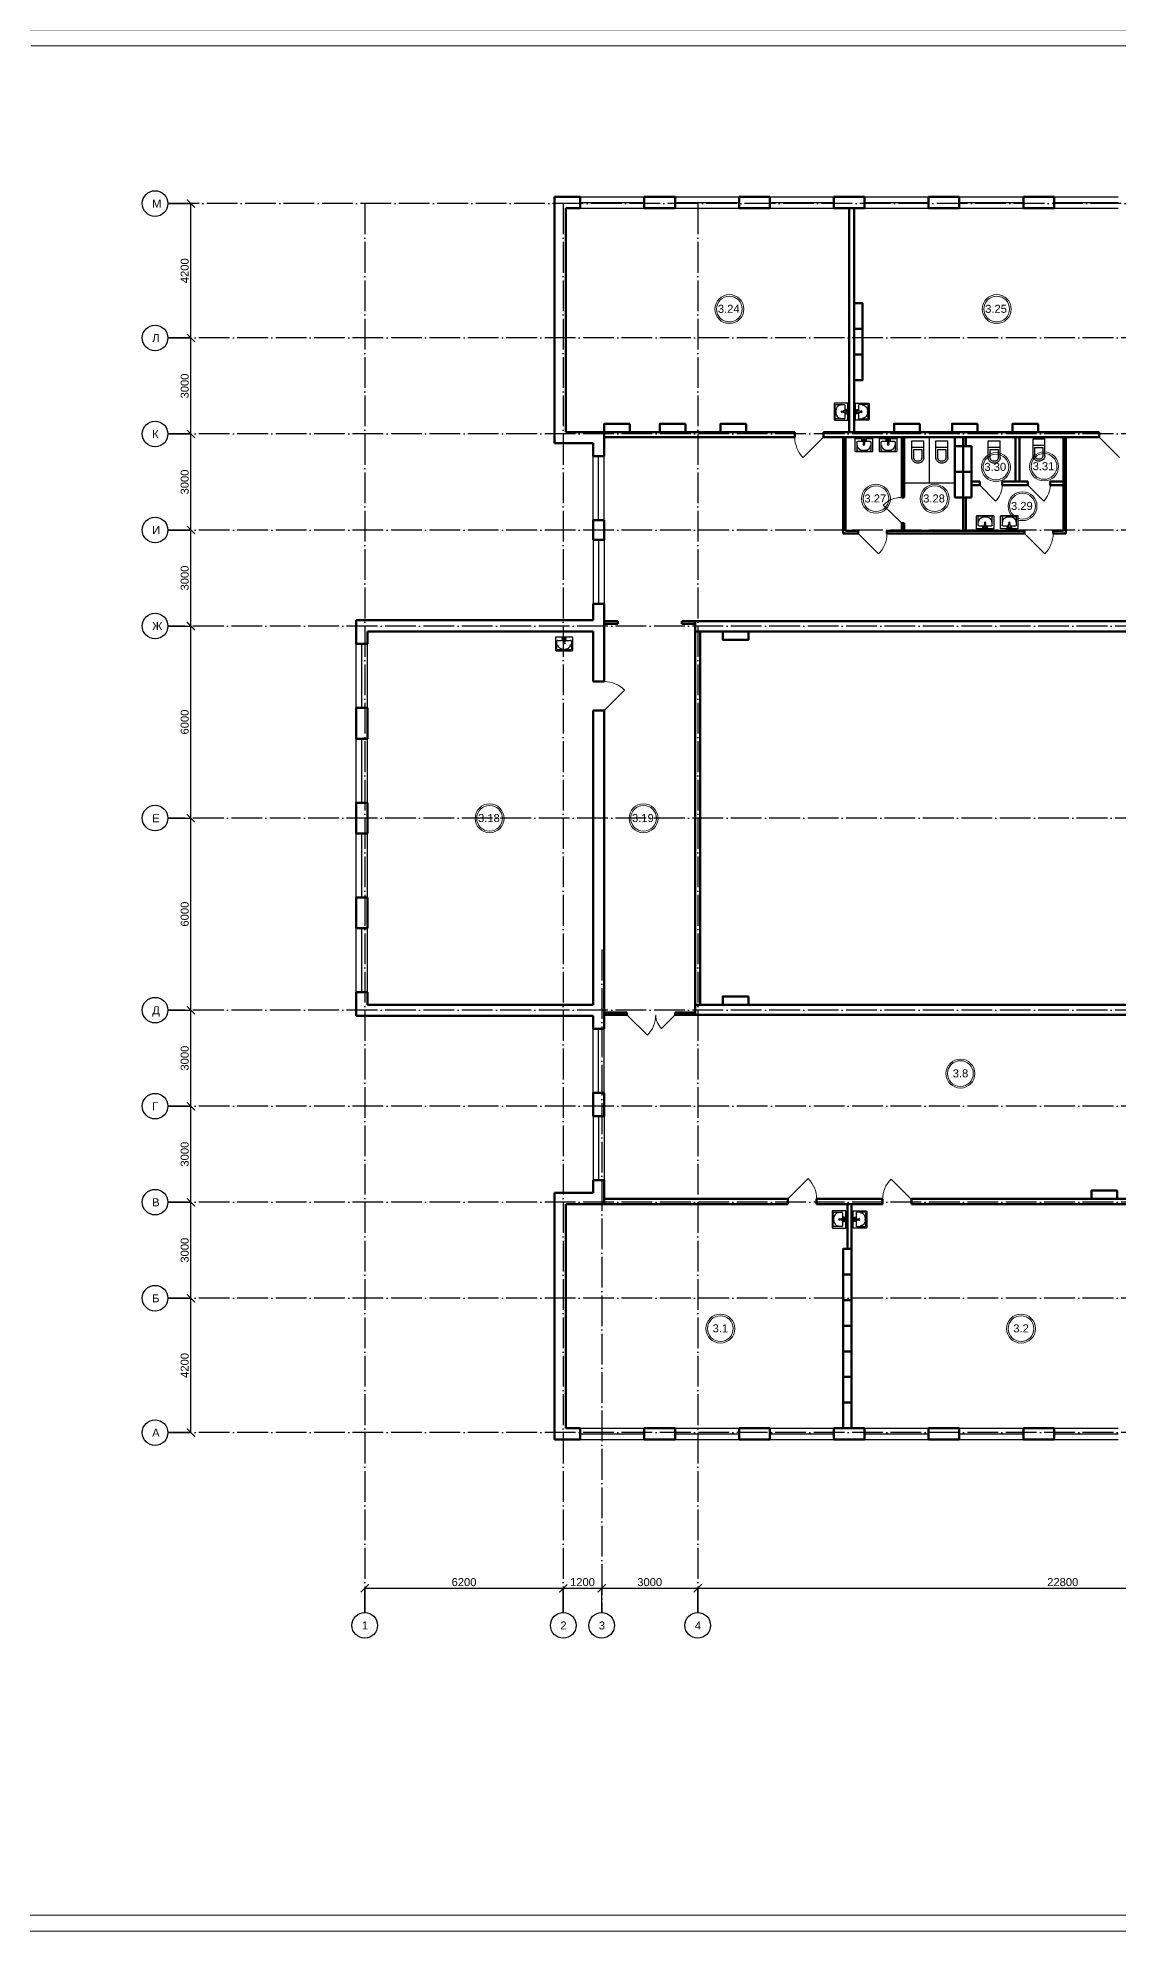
# Model space of a CAD drawing. Header units: millimetres. Extents: x 1982 to 10001982, y -1005230 to 4320529.
# Drawn here: x 2476205 to 2509945, y 1123450 to 1182600 of the extents above; entities that cross this region are included whole.
import ezdxf
from ezdxf.enums import TextEntityAlignment as Align

# ---------------------------------------------------------------- set-up
doc = ezdxf.new("R2010")
doc.units = ezdxf.units.MM
doc.linetypes.add('ACAD_ISO04W100', pattern=[30, 24, -3, 0, -3])
for name, color, linetype, lineweight in [('Level 50', 7, 'Continuous', 0), ('Двери', 250, 'Continuous', 5), ('Стены', 7, 'Continuous', 50)]:
    doc.layers.add(name, color=color, linetype=linetype, lineweight=lineweight)
for name, color, linetype in [('SANTEH', 7, 'Continuous'), ('Окна', 127, 'Continuous'), ('Оси', 30, 'Continuous'), ('Осн надпись', 7, 'Continuous'), ('размеры оси', 163, 'Continuous'), ('Сантехника', 7, 'Continuous')]:
    doc.layers.add(name, color=color, linetype=linetype)
doc.styles.get("Standard").update_dxf_attribs({"font": 'arial.ttf'})
doc.styles.add('Style-Arial', font='arial.ttf')
doc.dimstyles.new('100', dxfattribs={"dimtxt": 250, "dimasz": 250, "dimexe": 1.25, "dimexo": 0.625, "dimgap": 65, "dimtad": 1, "dimtxsty": 'Standard', "dimblk": 'ARCHTICK', "dimcen": 250, "dimadec": 0, "dimazin": 0, "dimtfac": 1, "dimtmove": 0, "dimatfit": 3, "dimldrblk": 'ARCHTICK', "dimfxl": 1, "dimarcsym": 0})

# ---------------------------------------------------------------- blocks, each defined once
blk = doc.blocks.new('Rac7')
at = {"color": 0}
for p, q in [((-39501, -24232), (-39501, -23830)), ((-38961, -24232), (-39501, -24232)), ((-39474, -23808), (-38988, -23808)), ((-39457, -23859), (-39457, -24115)), ((-39032, -23838), (-39430, -23838)), ((-39430, -24136), (-39253, -24136)), ((-39297, -24164), (-39253, -24164)), ((-39297, -24194), (-39297, -24164)), ((-39165, -24194), (-39297, -24194)), ((-39253, -24186), (-39253, -24094)), ((-39253, -24186), (-39209, -24186)), ((-39221, -23855), (-39241, -23855)), ((-39209, -24186), (-39209, -24094)), ((-39209, -24136), (-39032, -24136)), ((-39209, -24164), (-39165, -24164)), ((-39165, -24164), (-39165, -24194)), ((-39005, -24115), (-39005, -23859)), ((-39005, -23859), (-39005, -23859)), ((-38961, -23830), (-38961, -24232))]:
    blk.add_line(p, q, dxfattribs=at)
at = {"color": 0, "extrusion": (0, 0, -1)}
for centre, major_axis, start_param, end_param in [((-39474, -23830), (-27, 0), 0, 1.570796), ((-39430, -23859), (-27, 0), 0, 1.570796), ((-39430, -24115), (-27, 0), -1.570796, 0), ((-39241, -24007), (-194, 0), 0, 1.570796), ((-39231, -24104), (-25.3, 0), 0.552816, 2.588777), ((-39221, -24007), (-194, 0), 1.570796, 3.141593), ((-39032, -23859), (-27, 0), 1.570796, 3.141593), ((-39032, -24115), (-27, 0), -3.141593, -1.570796), ((-38988, -23830), (-27, 0), 1.570796, 3.141593)]:
    blk.add_ellipse(centre, major_axis=major_axis, ratio=0.785714, start_param=start_param, end_param=end_param, dxfattribs=at)
blk.add_ellipse((-39231, -24048), major_axis=(-27.9, 0), ratio=0.785714, dxfattribs=at)
blk = doc.blocks.new('WC With Cistern_103')
at = {"layer": 'SANTEH', "linetype": 'Continuous'}
for p, q in [((0, 170), (0, 700)), ((370, 700), (0, 700)), ((370, 170), (370, 700)), ((370, 500), (0, 500)), ((60, 425), (60, 170)), ((310, 425), (60, 425)), ((310, 170), (310, 425))]:
    blk.add_line(p, q, dxfattribs=at)
for points in [[(0, 170), (1, 151), (4, 133), (10, 115), (17, 97), (27, 81), (38, 66), (51, 52), (65, 40)], [(60, 170), (61, 158), (63, 146), (66, 135), (71, 124), (77, 114), (84, 104), (92, 96), (101, 88)], [(65, 40), (92, 23), (122, 10), (153, 3), (185, 0), (217, 3), (248, 10), (278, 23), (305, 40)], [(101, 88), (120, 76), (141, 67), (163, 62), (185, 60), (207, 62), (229, 67), (250, 76), (269, 88)], [(269, 88), (278, 96), (286, 104), (293, 114), (299, 124), (304, 135), (307, 146), (309, 158), (310, 170)], [(305, 40), (319, 52), (332, 66), (343, 81), (353, 97), (360, 115), (366, 133), (369, 151), (370, 170)]]:
    blk.add_lwpolyline(points, dxfattribs=at)
blk = doc.blocks.new('_ArchTick')
at = {"color": 0, "linetype": 'ByBlock', "const_width": 0.15}
blk.add_lwpolyline([(-0.5, -0.5), (0.5, 0.5)], dxfattribs=at)
blk = doc.blocks.new('*D283')
at = {"layer": 'Defpoints', "color": 0, "lineweight": 0, "transparency": 16777216}
for p in [(2492615, 1134160), (2486415, 1133403), (2492615, 1133403)]:
    blk.add_point(p, dxfattribs=at)
at = {"layer": 'размеры оси', "color": 0, "lineweight": -2, "transparency": 16777216}
for p, q in [((2486415, 1133403), (2486415, 1134161)), ((2486415, 1134160), (2492615, 1134160)), ((2492615, 1133403), (2492615, 1134161))]:
    blk.add_line(p, q, dxfattribs=at)
at = {"layer": 'размеры оси', "color": 0, "lineweight": -2, "transparency": 16777216, "xscale": 250, "yscale": 250, "zscale": 250, "rotation": 180}
blk.add_blockref('_ArchTick', (2486415, 1134160), dxfattribs=at)
at = {"layer": 'размеры оси', "color": 0, "lineweight": -2, "transparency": 16777216, "xscale": 250, "yscale": 250, "zscale": 250}
blk.add_blockref('_ArchTick', (2492615, 1134160), dxfattribs=at)
at = {"layer": 'размеры оси', "color": 0, "transparency": 16777216, "insert": (2489515, 1134353), "char_height": 250, "attachment_point": 5}
blk.add_mtext('6200', dxfattribs=at)
blk = doc.blocks.new('*D284')
at = {"layer": 'Defpoints', "color": 0, "lineweight": 0, "transparency": 16777216}
for p in [(2493815, 1134160), (2492615, 1133403), (2493815, 1133403)]:
    blk.add_point(p, dxfattribs=at)
at = {"layer": 'размеры оси', "color": 0, "lineweight": -2, "transparency": 16777216}
for p, q in [((2492615, 1133403), (2492615, 1134161)), ((2492615, 1134160), (2493815, 1134160)), ((2493815, 1133403), (2493815, 1134161))]:
    blk.add_line(p, q, dxfattribs=at)
at = {"layer": 'размеры оси', "color": 0, "lineweight": -2, "transparency": 16777216, "xscale": 250, "yscale": 250, "zscale": 250, "rotation": 180}
blk.add_blockref('_ArchTick', (2492615, 1134160), dxfattribs=at)
at = {"layer": 'размеры оси', "color": 0, "lineweight": -2, "transparency": 16777216, "xscale": 250, "yscale": 250, "zscale": 250}
blk.add_blockref('_ArchTick', (2493815, 1134160), dxfattribs=at)
at = {"layer": 'размеры оси', "color": 0, "transparency": 16777216, "insert": (2493215, 1134353), "char_height": 250, "attachment_point": 5}
blk.add_mtext('1200', dxfattribs=at)
blk = doc.blocks.new('*D285')
at = {"layer": 'Defpoints', "color": 0, "lineweight": 0, "transparency": 16777216}
for p in [(2496815, 1134160), (2493815, 1133403), (2496815, 1133403)]:
    blk.add_point(p, dxfattribs=at)
at = {"layer": 'размеры оси', "color": 0, "lineweight": -2, "transparency": 16777216}
for p, q in [((2493815, 1133403), (2493815, 1134161)), ((2493815, 1134160), (2496815, 1134160)), ((2496815, 1133403), (2496815, 1134161))]:
    blk.add_line(p, q, dxfattribs=at)
at = {"layer": 'размеры оси', "color": 0, "lineweight": -2, "transparency": 16777216, "xscale": 250, "yscale": 250, "zscale": 250, "rotation": 180}
blk.add_blockref('_ArchTick', (2493815, 1134160), dxfattribs=at)
at = {"layer": 'размеры оси', "color": 0, "lineweight": -2, "transparency": 16777216, "xscale": 250, "yscale": 250, "zscale": 250}
blk.add_blockref('_ArchTick', (2496815, 1134160), dxfattribs=at)
at = {"layer": 'размеры оси', "color": 0, "transparency": 16777216, "insert": (2495315, 1134353), "char_height": 250, "attachment_point": 5}
blk.add_mtext('3000', dxfattribs=at)
blk = doc.blocks.new('*D286')
at = {"layer": 'Defpoints', "color": 0, "lineweight": 0, "transparency": 16777216}
for p in [(2519615, 1134160), (2496815, 1133403), (2519615, 1133403)]:
    blk.add_point(p, dxfattribs=at)
at = {"layer": 'размеры оси', "color": 0, "lineweight": -2, "transparency": 16777216}
for p, q in [((2496815, 1133403), (2496815, 1134161)), ((2496815, 1134160), (2519615, 1134160)), ((2519615, 1133403), (2519615, 1134161))]:
    blk.add_line(p, q, dxfattribs=at)
at = {"layer": 'размеры оси', "color": 0, "lineweight": -2, "transparency": 16777216, "xscale": 250, "yscale": 250, "zscale": 250, "rotation": 180}
blk.add_blockref('_ArchTick', (2496815, 1134160), dxfattribs=at)
at = {"layer": 'размеры оси', "color": 0, "lineweight": -2, "transparency": 16777216, "xscale": 250, "yscale": 250, "zscale": 250}
blk.add_blockref('_ArchTick', (2519615, 1134160), dxfattribs=at)
at = {"layer": 'размеры оси', "color": 0, "transparency": 16777216, "insert": (2508215, 1134353), "char_height": 250, "attachment_point": 5}
blk.add_mtext('22800', dxfattribs=at)
blk = doc.blocks.new('*D296')
at = {"layer": 'Defpoints', "color": 0, "lineweight": 0, "transparency": 16777216}
for p in [(2480266, 1143224), (2480984, 1143224), (2480266, 1139024)]:
    blk.add_point(p, dxfattribs=at)
at = {"layer": 'размеры оси', "color": 0, "lineweight": -2, "transparency": 16777216}
for p, q in [((2480266, 1143224), (2480985, 1143224)), ((2480984, 1139024), (2480984, 1143224)), ((2480266, 1139024), (2480985, 1139024))]:
    blk.add_line(p, q, dxfattribs=at)
at = {"layer": 'размеры оси', "color": 0, "lineweight": -2, "transparency": 16777216, "xscale": 250, "yscale": 250, "zscale": 250}
for p, rotation in [((2480984, 1143224), 90), ((2480984, 1139024), 270)]:
    blk.add_blockref('_ArchTick', p, dxfattribs=dict(at, rotation=rotation))
at = {"layer": 'размеры оси', "color": 0, "transparency": 16777216, "insert": (2480791, 1141124), "char_height": 250, "attachment_point": 5, "rotation": 90}
blk.add_mtext('4200', dxfattribs=at)
blk = doc.blocks.new('*D297')
at = {"layer": 'Defpoints', "color": 0, "lineweight": 0, "transparency": 16777216}
for p in [(2480266, 1146224), (2480984, 1146224), (2480266, 1143224)]:
    blk.add_point(p, dxfattribs=at)
at = {"layer": 'размеры оси', "color": 0, "lineweight": -2, "transparency": 16777216}
for p, q in [((2480266, 1146224), (2480985, 1146224)), ((2480984, 1143224), (2480984, 1146224)), ((2480266, 1143224), (2480985, 1143224))]:
    blk.add_line(p, q, dxfattribs=at)
at = {"layer": 'размеры оси', "color": 0, "lineweight": -2, "transparency": 16777216, "xscale": 250, "yscale": 250, "zscale": 250}
for p, rotation in [((2480984, 1146224), 90), ((2480984, 1143224), 270)]:
    blk.add_blockref('_ArchTick', p, dxfattribs=dict(at, rotation=rotation))
at = {"layer": 'размеры оси', "color": 0, "transparency": 16777216, "insert": (2480791, 1144724), "char_height": 250, "attachment_point": 5, "rotation": 90}
blk.add_mtext('3000', dxfattribs=at)
blk = doc.blocks.new('*D298')
at = {"layer": 'Defpoints', "color": 0, "lineweight": 0, "transparency": 16777216}
for p in [(2480266, 1149224), (2480984, 1149224), (2480266, 1146224)]:
    blk.add_point(p, dxfattribs=at)
at = {"layer": 'размеры оси', "color": 0, "lineweight": -2, "transparency": 16777216}
for p, q in [((2480266, 1149224), (2480985, 1149224)), ((2480984, 1146224), (2480984, 1149224)), ((2480266, 1146224), (2480985, 1146224))]:
    blk.add_line(p, q, dxfattribs=at)
at = {"layer": 'размеры оси', "color": 0, "lineweight": -2, "transparency": 16777216, "xscale": 250, "yscale": 250, "zscale": 250}
for p, rotation in [((2480984, 1149224), 90), ((2480984, 1146224), 270)]:
    blk.add_blockref('_ArchTick', p, dxfattribs=dict(at, rotation=rotation))
at = {"layer": 'размеры оси', "color": 0, "transparency": 16777216, "insert": (2480791, 1147724), "char_height": 250, "attachment_point": 5, "rotation": 90}
blk.add_mtext('3000', dxfattribs=at)
blk = doc.blocks.new('*D299')
at = {"layer": 'Defpoints', "color": 0, "lineweight": 0, "transparency": 16777216}
for p in [(2480266, 1152224), (2480984, 1152224), (2480266, 1149224)]:
    blk.add_point(p, dxfattribs=at)
at = {"layer": 'размеры оси', "color": 0, "lineweight": -2, "transparency": 16777216}
for p, q in [((2480266, 1152224), (2480985, 1152224)), ((2480984, 1149224), (2480984, 1152224)), ((2480266, 1149224), (2480985, 1149224))]:
    blk.add_line(p, q, dxfattribs=at)
at = {"layer": 'размеры оси', "color": 0, "lineweight": -2, "transparency": 16777216, "xscale": 250, "yscale": 250, "zscale": 250}
for p, rotation in [((2480984, 1152224), 90), ((2480984, 1149224), 270)]:
    blk.add_blockref('_ArchTick', p, dxfattribs=dict(at, rotation=rotation))
at = {"layer": 'размеры оси', "color": 0, "transparency": 16777216, "insert": (2480791, 1150724), "char_height": 250, "attachment_point": 5, "rotation": 90}
blk.add_mtext('3000', dxfattribs=at)
blk = doc.blocks.new('*D300')
at = {"layer": 'Defpoints', "color": 0, "lineweight": 0, "transparency": 16777216}
for p in [(2480266, 1158224), (2480984, 1158224), (2480266, 1152224)]:
    blk.add_point(p, dxfattribs=at)
at = {"layer": 'размеры оси', "color": 0, "lineweight": -2, "transparency": 16777216}
for p, q in [((2480266, 1158224), (2480985, 1158224)), ((2480984, 1152224), (2480984, 1158224)), ((2480266, 1152224), (2480985, 1152224))]:
    blk.add_line(p, q, dxfattribs=at)
at = {"layer": 'размеры оси', "color": 0, "lineweight": -2, "transparency": 16777216, "xscale": 250, "yscale": 250, "zscale": 250}
for p, rotation in [((2480984, 1158224), 90), ((2480984, 1152224), 270)]:
    blk.add_blockref('_ArchTick', p, dxfattribs=dict(at, rotation=rotation))
at = {"layer": 'размеры оси', "color": 0, "transparency": 16777216, "insert": (2480791, 1155224), "char_height": 250, "attachment_point": 5, "rotation": 90}
blk.add_mtext('6000', dxfattribs=at)
blk = doc.blocks.new('*D301')
at = {"layer": 'Defpoints', "color": 0, "lineweight": 0, "transparency": 16777216}
for p in [(2480266, 1164224), (2480984, 1164224), (2480266, 1158224)]:
    blk.add_point(p, dxfattribs=at)
at = {"layer": 'размеры оси', "color": 0, "lineweight": -2, "transparency": 16777216}
for p, q in [((2480266, 1164224), (2480985, 1164224)), ((2480984, 1158224), (2480984, 1164224)), ((2480266, 1158224), (2480985, 1158224))]:
    blk.add_line(p, q, dxfattribs=at)
at = {"layer": 'размеры оси', "color": 0, "lineweight": -2, "transparency": 16777216, "xscale": 250, "yscale": 250, "zscale": 250}
for p, rotation in [((2480984, 1164224), 90), ((2480984, 1158224), 270)]:
    blk.add_blockref('_ArchTick', p, dxfattribs=dict(at, rotation=rotation))
at = {"layer": 'размеры оси', "color": 0, "transparency": 16777216, "insert": (2480791, 1161224), "char_height": 250, "attachment_point": 5, "rotation": 90}
blk.add_mtext('6000', dxfattribs=at)
blk = doc.blocks.new('*D302')
at = {"layer": 'Defpoints', "color": 0, "lineweight": 0, "transparency": 16777216}
for p in [(2480266, 1167224), (2480984, 1167224), (2480266, 1164224)]:
    blk.add_point(p, dxfattribs=at)
at = {"layer": 'размеры оси', "color": 0, "lineweight": -2, "transparency": 16777216}
for p, q in [((2480266, 1167224), (2480985, 1167224)), ((2480984, 1164224), (2480984, 1167224)), ((2480266, 1164224), (2480985, 1164224))]:
    blk.add_line(p, q, dxfattribs=at)
at = {"layer": 'размеры оси', "color": 0, "lineweight": -2, "transparency": 16777216, "xscale": 250, "yscale": 250, "zscale": 250}
for p, rotation in [((2480984, 1167224), 90), ((2480984, 1164224), 270)]:
    blk.add_blockref('_ArchTick', p, dxfattribs=dict(at, rotation=rotation))
at = {"layer": 'размеры оси', "color": 0, "transparency": 16777216, "insert": (2480791, 1165724), "char_height": 250, "attachment_point": 5, "rotation": 90}
blk.add_mtext('3000', dxfattribs=at)
blk = doc.blocks.new('*D303')
at = {"layer": 'Defpoints', "color": 0, "lineweight": 0, "transparency": 16777216}
for p in [(2480266, 1170224), (2480984, 1170224), (2480266, 1167224)]:
    blk.add_point(p, dxfattribs=at)
at = {"layer": 'размеры оси', "color": 0, "lineweight": -2, "transparency": 16777216}
for p, q in [((2480266, 1170224), (2480985, 1170224)), ((2480984, 1167224), (2480984, 1170224)), ((2480266, 1167224), (2480985, 1167224))]:
    blk.add_line(p, q, dxfattribs=at)
at = {"layer": 'размеры оси', "color": 0, "lineweight": -2, "transparency": 16777216, "xscale": 250, "yscale": 250, "zscale": 250}
for p, rotation in [((2480984, 1170224), 90), ((2480984, 1167224), 270)]:
    blk.add_blockref('_ArchTick', p, dxfattribs=dict(at, rotation=rotation))
at = {"layer": 'размеры оси', "color": 0, "transparency": 16777216, "insert": (2480791, 1168724), "char_height": 250, "attachment_point": 5, "rotation": 90}
blk.add_mtext('3000', dxfattribs=at)
blk = doc.blocks.new('*D304')
at = {"layer": 'Defpoints', "color": 0, "lineweight": 0, "transparency": 16777216}
for p in [(2480266, 1173224), (2480984, 1173224), (2480266, 1170224)]:
    blk.add_point(p, dxfattribs=at)
at = {"layer": 'размеры оси', "color": 0, "lineweight": -2, "transparency": 16777216}
for p, q in [((2480266, 1173224), (2480985, 1173224)), ((2480984, 1170224), (2480984, 1173224)), ((2480266, 1170224), (2480985, 1170224))]:
    blk.add_line(p, q, dxfattribs=at)
at = {"layer": 'размеры оси', "color": 0, "lineweight": -2, "transparency": 16777216, "xscale": 250, "yscale": 250, "zscale": 250}
for p, rotation in [((2480984, 1173224), 90), ((2480984, 1170224), 270)]:
    blk.add_blockref('_ArchTick', p, dxfattribs=dict(at, rotation=rotation))
at = {"layer": 'размеры оси', "color": 0, "transparency": 16777216, "insert": (2480791, 1171724), "char_height": 250, "attachment_point": 5, "rotation": 90}
blk.add_mtext('3000', dxfattribs=at)
blk = doc.blocks.new('*D305')
at = {"layer": 'Defpoints', "color": 0, "lineweight": 0, "transparency": 16777216}
for p in [(2480266, 1177424), (2480984, 1177424), (2480266, 1173224)]:
    blk.add_point(p, dxfattribs=at)
at = {"layer": 'размеры оси', "color": 0, "lineweight": -2, "transparency": 16777216}
for p, q in [((2480266, 1177424), (2480985, 1177424)), ((2480984, 1173224), (2480984, 1177424)), ((2480266, 1173224), (2480985, 1173224))]:
    blk.add_line(p, q, dxfattribs=at)
at = {"layer": 'размеры оси', "color": 0, "lineweight": -2, "transparency": 16777216, "xscale": 250, "yscale": 250, "zscale": 250}
for p, rotation in [((2480984, 1177424), 90), ((2480984, 1173224), 270)]:
    blk.add_blockref('_ArchTick', p, dxfattribs=dict(at, rotation=rotation))
at = {"layer": 'размеры оси', "color": 0, "transparency": 16777216, "insert": (2480791, 1175324), "char_height": 250, "attachment_point": 5, "rotation": 90}
blk.add_mtext('4200', dxfattribs=at)
blk = doc.blocks.new('*U49')
at = {"color": 7, "linetype": 'Continuous', "lineweight": 0, "flags": 128}
blk.add_lwpolyline([(63.075, 29.7), (63.075, -29.7), (-63.075, -29.7), (-63.075, 29.7), (63.075, 29.7)], close=True, dxfattribs=at)
at = {"layer": 'Level 50', "color": 7, "linetype": 'Continuous', "lineweight": 13}
for p, q in [((62.575, 29.2), (-61.075, 29.2)), ((62.575, -29.2), (-62.275, -29.2))]:
    blk.add_line(p, q, dxfattribs=at)

msp = doc.modelspace()

# ---------------------------------------------------------------- linework, layer by layer
at = {"color": 7, "linetype": 'Continuous', "lineweight": 13}
for centre, radius in [((2497802.759, 1174126.996), 452.013), ((2497802.759, 1174126.996), 402.013), ((2506153.102, 1174126.996), 452.013), ((2506153.102, 1174126.996), 402.013), ((2506129.128, 1169189.142), 452.013), ((2506129.128, 1169189.142), 402.013), ((2507633.671, 1169210.371), 452.013), ((2507633.671, 1169210.371), 402.013), ((2502381.256, 1168201.826), 452.013), ((2502381.256, 1168201.826), 402.013), ((2504216.114, 1168201.826), 452.013), ((2504216.114, 1168201.826), 402.013), ((2506959.05, 1167968.913), 452.013), ((2506959.05, 1167968.913), 402.013), ((2490313.597, 1158217.449), 452.013), ((2490313.597, 1158217.449), 402.013), ((2495122.361, 1158217.449), 452.013), ((2495122.361, 1158217.449), 402.013), ((2505019.948, 1150241.558), 452.013), ((2505019.948, 1150241.558), 402.013), ((2497521.811, 1142273.926), 452.013), ((2497521.811, 1142273.926), 402.013), ((2506913.543, 1142273.926), 452.013), ((2506913.543, 1142273.926), 402.013)]:
    msp.add_circle(centre, radius, dxfattribs=at)
at = {"layer": 'SANTEH'}
for p, q in [((2504055.395, 1168688.515), (2504055.395, 1170124.059)), ((2504845.395, 1168688.515), (2503265.395, 1168688.515))]:
    msp.add_line(p, q, dxfattribs=at)
at = {"layer": 'Двери'}
for p, q in [((2500745.395, 1170124.059), (2500108.999, 1169487.663)), ((2509356.902, 1170124.059), (2509993.298, 1169487.663)), ((2505625.395, 1168624.059), (2506120.37, 1168129.085)), ((2507125.395, 1168624.059), (2507620.37, 1168129.085)), ((2503185.395, 1167442.034), (2502611.019, 1167998.892)), ((2501824.823, 1167114.059), (2502461.219, 1166477.663)), ((2507017.049, 1167114.059), (2507653.445, 1166477.663)), ((2493895.395, 1161588.433), (2494531.792, 1162224.829)), ((2494605.395, 1152074.059), (2495241.792, 1151437.663)), ((2496105.395, 1152074.059), (2495681.131, 1151649.795)), ((2499628.579, 1146324.059), (2500264.976, 1146960.455)), ((2503488.336, 1146306.53), (2502851.939, 1146942.926))]:
    msp.add_line(p, q, dxfattribs=at)
for centre, radius, start, end in [((2500745.395, 1170124.059), 900, 180, 225), ((2503185.395, 1167442.034), 800, 90.88722196, 135.88722198), ((2505625.395, 1168624.059), 700, 315, 0), ((2507125.395, 1168624.059), 700, 315, 0), ((2501824.823, 1167114.059), 900, 315, 0), ((2507017.049, 1167114.059), 900, 315, 0), ((2493895.395, 1161588.433), 900, 45, 90), ((2494605.395, 1152074.059), 900, 315, 0), ((2496105.395, 1152074.059), 600, 180, 225), ((2499628.579, 1146324.059), 900, 0, 45), ((2503488.336, 1146306.53), 900, 135, 180)]:
    msp.add_arc(centre, radius, start, end, dxfattribs=at)
at = {"layer": 'Окна'}
for p, q in [((2493145.395, 1177634.059), (2495145.395, 1177634.059)), ((2493145.395, 1177459.059), (2495145.395, 1177459.059)), ((2493145.395, 1177284.059), (2495145.395, 1177284.059)), ((2496105.395, 1177634.059), (2498105.395, 1177634.059)), ((2496105.395, 1177459.059), (2498105.395, 1177459.059)), ((2496105.395, 1177284.059), (2498105.395, 1177284.059)), ((2499065.395, 1177634.059), (2501065.395, 1177634.059)), ((2499065.395, 1177459.059), (2501065.395, 1177459.059)), ((2499065.395, 1177284.059), (2501065.395, 1177284.059)), ((2502025.395, 1177634.059), (2504025.395, 1177634.059)), ((2502025.395, 1177459.059), (2504025.395, 1177459.059)), ((2502025.395, 1177284.059), (2504025.395, 1177284.059)), ((2504985.395, 1177634.059), (2506985.395, 1177634.059)), ((2504985.395, 1177459.059), (2506985.395, 1177459.059)), ((2504985.395, 1177284.059), (2506985.395, 1177284.059)), ((2507945.395, 1177634.059), (2509945.395, 1177634.059)), ((2507945.395, 1177459.059), (2509945.395, 1177459.059)), ((2507945.395, 1177284.059), (2509945.395, 1177284.059)), ((2493545.395, 1167534.059), (2493545.395, 1169534.059)), ((2493720.395, 1167534.059), (2493720.395, 1169534.059)), ((2493895.395, 1167534.059), (2493895.395, 1169534.059)), ((2493545.395, 1166914.059), (2493545.395, 1164914.059)), ((2493545.395, 1166804.059), (2493545.395, 1166554.059)), ((2493720.395, 1166914.059), (2493720.395, 1164914.059)), ((2493895.395, 1166914.059), (2493895.395, 1164914.059)), ((2493895.395, 1166804.059), (2493895.395, 1166554.059)), ((2493545.395, 1164914.059), (2493545.395, 1164804.059)), ((2493895.395, 1164914.059), (2493895.395, 1164804.059)), ((2486145.395, 1161664.059), (2486145.395, 1163664.059)), ((2486320.395, 1161664.059), (2486320.395, 1163664.059)), ((2486495.395, 1161664.059), (2486495.395, 1163664.059)), ((2486145.395, 1158704.059), (2486145.395, 1160704.059)), ((2486320.395, 1158704.059), (2486320.395, 1160704.059)), ((2486495.395, 1158704.059), (2486495.395, 1160704.059)), ((2486145.395, 1155744.059), (2486145.395, 1157744.059)), ((2486320.395, 1155744.059), (2486320.395, 1157744.059)), ((2486495.395, 1155744.059), (2486495.395, 1157744.059)), ((2486145.395, 1152784.059), (2486145.395, 1154784.059)), ((2486320.395, 1152784.059), (2486320.395, 1154784.059)), ((2486495.395, 1152784.059), (2486495.395, 1154784.059)), ((2493545.395, 1149644.059), (2493545.395, 1151644.059)), ((2493720.395, 1149644.059), (2493720.395, 1151644.059)), ((2493895.395, 1149644.059), (2493895.395, 1151644.059)), ((2493545.395, 1148914.059), (2493545.395, 1146914.059)), ((2493720.395, 1148914.059), (2493720.395, 1146914.059)), ((2493895.395, 1148914.059), (2493895.395, 1146914.059)), ((2493145.395, 1139164.059), (2495145.395, 1139164.059)), ((2493145.395, 1138989.059), (2495145.395, 1138989.059)), ((2493145.395, 1138814.059), (2495145.395, 1138814.059)), ((2496105.395, 1139164.059), (2498105.395, 1139164.059)), ((2496105.395, 1138989.059), (2498105.395, 1138989.059)), ((2496105.395, 1138814.059), (2498105.395, 1138814.059)), ((2499065.395, 1139164.059), (2501065.395, 1139164.059)), ((2499065.395, 1138989.059), (2501065.395, 1138989.059)), ((2499065.395, 1138814.059), (2501065.395, 1138814.059)), ((2502025.395, 1139164.059), (2504025.395, 1139164.059)), ((2502025.395, 1138989.059), (2504025.395, 1138989.059)), ((2502025.395, 1138814.059), (2504025.395, 1138814.059)), ((2504985.395, 1139164.059), (2506985.395, 1139164.059)), ((2504985.395, 1138989.059), (2506985.395, 1138989.059)), ((2504985.395, 1138814.059), (2506985.395, 1138814.059)), ((2507945.395, 1139164.059), (2509945.395, 1139164.059)), ((2507945.395, 1138989.059), (2509945.395, 1138989.059)), ((2507945.395, 1138814.059), (2509945.395, 1138814.059))]:
    msp.add_line(p, q, dxfattribs=at)
at = {"layer": 'Оси', "linetype": 'ACAD_ISO04W100', "ltscale": 40}
for p, q in [((2565246.096, 1177424.059), (2480265.698, 1177424.059)), ((2486415.395, 1177424.059), (2486415.395, 1133402.682)), ((2492615.395, 1177424.059), (2492615.395, 1133402.682)), ((2496815.395, 1177424.059), (2496815.395, 1133402.682)), ((2565001.295, 1173224.059), (2480265.698, 1173224.059)), ((2565001.295, 1170224.059), (2480265.698, 1170224.059)), ((2565001.295, 1167224.059), (2480265.698, 1167224.059)), ((2570815.395, 1164224.059), (2480265.698, 1164224.059)), ((2570815.395, 1158224.059), (2480265.698, 1158224.059)), ((2493815.395, 1154114.324), (2493815.395, 1133402.682)), ((2570815.395, 1152224.059), (2480265.698, 1152224.059)), ((2565001.295, 1149224.059), (2480265.698, 1149224.059)), ((2565001.295, 1146224.059), (2480265.698, 1146224.059)), ((2565001.295, 1143224.059), (2480265.698, 1143224.059)), ((2565001.295, 1139024.059), (2480265.698, 1139024.059))]:
    msp.add_line(p, q, dxfattribs=at)
at = {"layer": 'Осн надпись', "ltscale": 40}
for centre in [(2479865.698, 1177424.059), (2479865.698, 1173224.059), (2479865.698, 1170224.059), (2479865.698, 1167224.059), (2479865.698, 1164224.059), (2479865.698, 1158224.059), (2479865.698, 1152224.059), (2479865.698, 1149224.059), (2479865.698, 1146224.059), (2479865.698, 1143224.059), (2479865.698, 1139024.059), (2486415.395, 1133002.682), (2492615.395, 1133002.682), (2493815.395, 1133002.682), (2496815.395, 1133002.682)]:
    msp.add_circle(centre, 400, dxfattribs=at)
at = {"layer": 'размеры оси'}
msp.add_lwpolyline([(2506325.395, 1168624.059), (2507125.395, 1168624.059)], dxfattribs=at)
at = {"layer": 'Стены'}
for p, q in [((2492345.395, 1177634.059), (2492345.395, 1169934.059)), ((2492345.395, 1177634.059), (2493145.395, 1177634.059)), ((2492695.395, 1177284.059), (2492695.395, 1170284.059)), ((2492695.395, 1177284.059), (2493145.395, 1177284.059)), ((2493145.395, 1177284.059), (2493145.395, 1177634.059)), ((2495145.395, 1177634.059), (2496105.395, 1177634.059)), ((2495145.395, 1177284.059), (2495145.395, 1177634.059)), ((2495145.395, 1177284.059), (2496105.395, 1177284.059)), ((2496105.395, 1177284.059), (2496105.395, 1177634.059)), ((2498105.395, 1177634.059), (2499065.395, 1177634.059)), ((2498105.395, 1177284.059), (2498105.395, 1177634.059)), ((2498105.395, 1177284.059), (2499065.395, 1177284.059)), ((2499065.395, 1177284.059), (2499065.395, 1177634.059)), ((2501065.395, 1177634.059), (2502025.395, 1177634.059)), ((2501065.395, 1177284.059), (2501065.395, 1177634.059)), ((2501065.395, 1177284.059), (2502025.395, 1177284.059)), ((2501545.395, 1170284.059), (2501545.395, 1177284.059)), ((2501705.395, 1170284.059), (2501705.395, 1177284.059)), ((2502025.395, 1177284.059), (2502025.395, 1177634.059)), ((2504025.395, 1177634.059), (2504985.395, 1177634.059)), ((2504025.395, 1177284.059), (2504025.395, 1177634.059)), ((2504025.395, 1177284.059), (2504985.395, 1177284.059)), ((2504985.395, 1177284.059), (2504985.395, 1177634.059)), ((2506985.395, 1177634.059), (2507945.395, 1177634.059)), ((2506985.395, 1177284.059), (2506985.395, 1177634.059)), ((2506985.395, 1177284.059), (2507945.395, 1177284.059)), ((2507945.395, 1177284.059), (2507945.395, 1177634.059)), ((2492695.395, 1170284.059), (2499845.395, 1170284.059)), ((2493895.395, 1169534.059), (2493895.395, 1170284.059)), ((2493895.395, 1170124.059), (2499845.395, 1170124.059)), ((2499845.395, 1170284.059), (2499845.395, 1170124.059)), ((2500745.395, 1170284.059), (2500745.395, 1170124.059)), ((2500745.395, 1170284.059), (2509356.902, 1170284.059)), ((2500745.395, 1170124.059), (2509356.902, 1170124.059)), ((2501355.395, 1167114.059), (2501355.395, 1170124.059)), ((2501435.395, 1167194.059), (2501435.395, 1170124.059)), ((2503185.395, 1170124.059), (2503185.395, 1168242.034)), ((2503265.395, 1170124.059), (2503265.395, 1168242.034)), ((2504845.395, 1170124.059), (2505365.395, 1170124.059)), ((2504845.395, 1168624.059), (2504845.395, 1170124.059)), ((2505105.395, 1167194.059), (2505105.395, 1170124.059)), ((2505185.395, 1169842.034), (2505185.395, 1170124.059)), ((2506740.395, 1168744.059), (2506740.395, 1170124.059)), ((2506860.395, 1168744.059), (2506860.395, 1170124.059)), ((2508235.395, 1167194.059), (2508235.395, 1170124.059)), ((2508315.395, 1167114.059), (2508315.395, 1170124.059)), ((2509356.902, 1170284.059), (2509356.902, 1170124.059)), ((2492345.395, 1169934.059), (2493545.395, 1169934.059)), ((2493545.395, 1169534.059), (2493545.395, 1169934.059)), ((2493545.395, 1169534.059), (2493895.395, 1169534.059)), ((2505365.395, 1169842.034), (2504845.395, 1169842.034)), ((2504845.395, 1169842.034), (2504845.395, 1168242.034)), ((2505105.395, 1168242.034), (2505105.395, 1169842.034)), ((2505365.395, 1169842.034), (2505365.395, 1168242.034)), ((2504845.395, 1169042.034), (2505365.395, 1169042.034)), ((2503185.395, 1168242.034), (2503265.395, 1168242.034)), ((2504845.395, 1168242.034), (2505365.395, 1168242.034)), ((2505185.395, 1167194.059), (2505185.395, 1168242.034)), ((2505365.395, 1168744.059), (2505625.395, 1168744.059)), ((2505365.395, 1168624.059), (2505625.395, 1168624.059)), ((2505625.395, 1168744.059), (2505625.395, 1168624.059)), ((2506325.395, 1168744.059), (2507125.395, 1168744.059)), ((2506325.395, 1168744.059), (2506325.395, 1168624.059)), ((2506325.395, 1168624.059), (2507125.395, 1168624.059)), ((2507125.395, 1168744.059), (2507125.395, 1168624.059)), ((2507825.395, 1168744.059), (2508235.395, 1168744.059)), ((2507825.395, 1168744.059), (2507825.395, 1168624.059)), ((2507825.395, 1168624.059), (2508235.395, 1168624.059)), ((2493545.395, 1166914.059), (2493545.395, 1167534.059)), ((2493545.395, 1167534.059), (2493895.395, 1167534.059)), ((2493895.395, 1167194.059), (2493895.395, 1167534.059)), ((2493895.395, 1166914.059), (2493895.395, 1167194.059)), ((2501824.823, 1167114.059), (2501355.395, 1167114.059)), ((2501824.823, 1167194.059), (2501435.395, 1167194.059)), ((2501824.823, 1167194.059), (2501824.823, 1167114.059)), ((2507017.049, 1167194.059), (2502724.823, 1167194.059)), ((2502724.823, 1167194.059), (2502724.823, 1167114.059)), ((2507017.049, 1167114.059), (2502724.823, 1167114.059)), ((2503185.395, 1167442.034), (2503185.395, 1167194.059)), ((2503185.395, 1167442.034), (2503265.395, 1167442.034)), ((2503265.395, 1167442.034), (2503265.395, 1167194.059)), ((2507017.049, 1167194.059), (2507017.049, 1167114.059)), ((2508235.395, 1167194.059), (2507917.049, 1167194.059)), ((2507917.049, 1167194.059), (2507917.049, 1167114.059)), ((2508315.395, 1167114.059), (2507917.049, 1167114.059)), ((2493545.395, 1166914.059), (2493895.395, 1166914.059)), ((2493545.395, 1164404.059), (2493545.395, 1164914.059)), ((2493545.395, 1164914.059), (2493895.395, 1164914.059)), ((2493895.395, 1162488.433), (2493895.395, 1164914.059)), ((2486145.395, 1164404.059), (2493545.395, 1164404.059)), ((2486145.395, 1163664.059), (2486145.395, 1164404.059)), ((2494315.395, 1164374.059), (2493895.395, 1164374.059)), ((2494315.395, 1164294.059), (2493895.395, 1164294.059)), ((2494315.395, 1164374.059), (2494315.395, 1164294.059)), ((2496735.395, 1164374.059), (2496315.395, 1164374.059)), ((2496315.395, 1164374.059), (2496315.395, 1164294.059)), ((2496735.395, 1164294.059), (2496315.395, 1164294.059)), ((2496735.395, 1164374.059), (2520895.395, 1164374.059)), ((2496735.395, 1152074.059), (2496735.395, 1164374.059)), ((2486495.395, 1163664.059), (2486145.395, 1163664.059)), ((2486495.395, 1164054.059), (2493545.395, 1164054.059)), ((2486495.395, 1163664.059), (2486495.395, 1164054.059)), ((2493545.395, 1162488.433), (2493545.395, 1164054.059)), ((2496735.395, 1164054.059), (2520895.395, 1164054.059)), ((2496895.395, 1152394.059), (2496895.395, 1164054.059)), ((2493545.395, 1162488.433), (2493895.395, 1162488.433)), ((2486145.395, 1160704.059), (2486145.395, 1161664.059)), ((2486495.395, 1161664.059), (2486145.395, 1161664.059)), ((2486495.395, 1160704.059), (2486495.395, 1161664.059)), ((2493545.395, 1152394.059), (2493545.395, 1161588.433)), ((2493545.395, 1161588.433), (2493895.395, 1161588.433)), ((2493895.395, 1151644.059), (2493895.395, 1161588.433)), ((2486495.395, 1160704.059), (2486145.395, 1160704.059)), ((2486145.395, 1157744.059), (2486145.395, 1158704.059)), ((2486495.395, 1158704.059), (2486145.395, 1158704.059)), ((2486495.395, 1157744.059), (2486495.395, 1158704.059)), ((2486495.395, 1157744.059), (2486145.395, 1157744.059)), ((2486145.395, 1154784.059), (2486145.395, 1155744.059)), ((2486495.395, 1155744.059), (2486145.395, 1155744.059)), ((2486495.395, 1154784.059), (2486495.395, 1155744.059)), ((2486495.395, 1154784.059), (2486145.395, 1154784.059)), ((2486145.395, 1152044.059), (2486145.395, 1152784.059)), ((2486495.395, 1152784.059), (2486145.395, 1152784.059)), ((2486495.395, 1152394.059), (2486495.395, 1152784.059)), ((2486495.395, 1152394.059), (2493545.395, 1152394.059)), ((2496735.395, 1152394.059), (2520999.949, 1152394.059)), ((2486145.395, 1152044.059), (2493545.395, 1152044.059)), ((2493545.395, 1151644.059), (2493545.395, 1152044.059)), ((2494605.395, 1152154.059), (2493895.395, 1152154.059)), ((2494605.395, 1152074.059), (2493895.395, 1152074.059)), ((2494605.395, 1152074.059), (2494605.395, 1152154.059)), ((2496735.395, 1152154.059), (2496105.395, 1152154.059)), ((2496105.395, 1152074.059), (2496105.395, 1152154.059)), ((2496815.395, 1152074.059), (2496105.395, 1152074.059)), ((2496735.395, 1152074.059), (2520999.949, 1152074.059)), ((2493545.395, 1151644.059), (2493895.395, 1151644.059)), ((2493545.395, 1148914.059), (2493545.395, 1149644.059)), ((2493545.395, 1149644.059), (2493895.395, 1149644.059)), ((2493895.395, 1148914.059), (2493895.395, 1149644.059)), ((2493545.395, 1148914.059), (2493895.395, 1148914.059)), ((2492345.395, 1138814.059), (2492345.395, 1146514.059)), ((2492345.395, 1146514.059), (2493545.395, 1146514.059)), ((2493545.395, 1146914.059), (2493895.395, 1146914.059)), ((2493545.395, 1146514.059), (2493545.395, 1146914.059)), ((2493895.395, 1146164.059), (2493895.395, 1146914.059)), ((2492695.395, 1139164.059), (2492695.395, 1146164.059)), ((2492695.395, 1146164.059), (2499628.579, 1146164.059)), ((2493895.395, 1146324.059), (2499628.579, 1146324.059)), ((2499628.579, 1146164.059), (2499628.579, 1146324.059)), ((2500528.579, 1146324.059), (2502588.336, 1146324.059)), ((2500528.579, 1146164.059), (2500528.579, 1146324.059)), ((2500528.579, 1146164.059), (2502588.336, 1146164.059)), ((2501495.395, 1144764.059), (2501495.395, 1146164.059)), ((2501615.395, 1144764.059), (2501615.395, 1146164.059)), ((2502588.336, 1146164.059), (2502588.336, 1146324.059)), ((2503488.336, 1146324.059), (2511416.973, 1146324.059)), ((2503488.336, 1146164.059), (2503488.336, 1146324.059)), ((2503488.336, 1146164.059), (2511416.973, 1146164.059)), ((2492345.395, 1138814.059), (2493145.395, 1138814.059)), ((2492695.395, 1139164.059), (2493145.395, 1139164.059)), ((2493145.395, 1139164.059), (2493145.395, 1138814.059)), ((2495145.395, 1139164.059), (2496105.395, 1139164.059)), ((2495145.395, 1139164.059), (2495145.395, 1138814.059)), ((2495145.395, 1138814.059), (2496105.395, 1138814.059)), ((2496105.395, 1139164.059), (2496105.395, 1138814.059)), ((2498105.395, 1139164.059), (2499065.395, 1139164.059)), ((2498105.395, 1139164.059), (2498105.395, 1138814.059)), ((2498105.395, 1138814.059), (2499065.395, 1138814.059)), ((2499065.395, 1139164.059), (2499065.395, 1138814.059)), ((2501065.395, 1139164.059), (2502025.395, 1139164.059)), ((2501065.395, 1139164.059), (2501065.395, 1138814.059)), ((2501065.395, 1138814.059), (2502025.395, 1138814.059)), ((2502025.395, 1139164.059), (2502025.395, 1138814.059)), ((2504025.395, 1139164.059), (2504985.395, 1139164.059)), ((2504025.395, 1139164.059), (2504025.395, 1138814.059)), ((2504025.395, 1138814.059), (2504985.395, 1138814.059)), ((2504985.395, 1139164.059), (2504985.395, 1138814.059)), ((2506985.395, 1139164.059), (2507945.395, 1139164.059)), ((2506985.395, 1139164.059), (2506985.395, 1138814.059)), ((2506985.395, 1138814.059), (2507945.395, 1138814.059)), ((2507945.395, 1139164.059), (2507945.395, 1138814.059))]:
    msp.add_line(p, q, dxfattribs=at)
for points in [[(2501705.395, 1173506.698), (2501965.395, 1173506.698), (2501965.395, 1174306.698), (2501705.395, 1174306.698)], [(2501705.395, 1172706.698), (2501965.395, 1172706.698), (2501965.395, 1173506.698), (2501705.395, 1173506.698)], [(2501705.395, 1171906.698), (2501965.395, 1171906.698), (2501965.395, 1172706.698), (2501705.395, 1172706.698)], [(2494696.096, 1170544.059), (2494696.096, 1170284.059), (2493896.096, 1170284.059), (2493896.096, 1170544.059)], [(2496436.096, 1170544.059), (2496436.096, 1170284.059), (2495636.096, 1170284.059), (2495636.096, 1170544.059)], [(2498326.21, 1170544.059), (2498326.21, 1170284.059), (2497526.21, 1170284.059), (2497526.21, 1170544.059)], [(2503747.883, 1170544.059), (2503747.883, 1170284.059), (2502947.883, 1170284.059), (2502947.883, 1170544.059)], [(2505557.883, 1170544.059), (2505557.883, 1170284.059), (2504757.883, 1170284.059), (2504757.883, 1170544.059)], [(2507447.997, 1170544.059), (2507447.997, 1170284.059), (2506647.997, 1170284.059), (2506647.997, 1170544.059)], [(2504845.395, 1168242.034), (2505105.395, 1168242.034), (2505105.395, 1169042.034), (2504845.395, 1169042.034)], [(2498395.395, 1164054.059), (2498395.395, 1163794.059), (2497595.395, 1163794.059), (2497595.395, 1164054.059)], [(2498395.395, 1152654.059), (2498395.395, 1152394.059), (2497595.395, 1152394.059), (2497595.395, 1152654.059)], [(2509910.301, 1146584.059), (2509910.301, 1146324.059), (2509110.301, 1146324.059), (2509110.301, 1146584.059)], [(2501355.395, 1143964.059), (2501615.395, 1143964.059), (2501615.395, 1144764.059), (2501355.395, 1144764.059)], [(2501355.395, 1143164.059), (2501615.395, 1143164.059), (2501615.395, 1143964.059), (2501355.395, 1143964.059)], [(2501355.395, 1142364.059), (2501615.395, 1142364.059), (2501615.395, 1143164.059), (2501355.395, 1143164.059)], [(2501355.395, 1141564.059), (2501615.395, 1141564.059), (2501615.395, 1142364.059), (2501355.395, 1142364.059)], [(2501355.395, 1140764.059), (2501615.395, 1140764.059), (2501615.395, 1141564.059), (2501355.395, 1141564.059)], [(2501355.395, 1139964.059), (2501615.395, 1139964.059), (2501615.395, 1140764.059), (2501355.395, 1140764.059)], [(2501355.395, 1139164.059), (2501615.395, 1139164.059), (2501615.395, 1139964.059), (2501355.395, 1139964.059)]]:
    msp.add_lwpolyline(points, close=True, dxfattribs=at)

# ---------------------------------------------------------------- block references
at = {"layer": 'Level 50', "color": 7, "linetype": 'Continuous', "lineweight": 13, "xscale": 1000, "yscale": 1000, "zscale": 1000}
msp.add_blockref('*U49', (2537071.824, 1153149.979), dxfattribs=at)
at = {"layer": 'размеры оси', "color": 7, "lineweight": 0, "yscale": -1, "rotation": 270}
for p in [(2477272.205, 1131689.891), (2477203.771, 1106456.094)]:
    msp.add_blockref('Rac7', p, dxfattribs=at)
at = {"layer": 'размеры оси', "color": 7, "lineweight": 0}
for p, rotation in [((2525972.535, 1131689.891), 270), ((2462775.672, 1145853.722), 180), ((2463532.987, 1145853.722), 180), ((2525904.1, 1106456.094), 270)]:
    msp.add_blockref('Rac7', p, dxfattribs=dict(at, rotation=rotation))
for p in [(2545020.329, 1191490.393), (2545777.643, 1191490.393)]:
    msp.add_blockref('Rac7', p, dxfattribs=at)
at = {"layer": 'размеры оси', "color": 7, "lineweight": 0, "yscale": -1}
msp.add_blockref('Rac7', (2531872.11, 1139640.7), dxfattribs=at)
at = {"layer": 'Сантехника', "color": 0, "lineweight": -2, "xscale": -1}
for p in [(2503874.688, 1169312.607), (2504625.691, 1169312.607), (2506259.51, 1169312.607), (2507657.991, 1169374.322)]:
    msp.add_blockref('WC With Cistern_103', p, dxfattribs=at)

# ---------------------------------------------------------------- texts
at = {"color": 7, "linetype": 'Continuous', "lineweight": 13, "style": 'Style-Arial'}
for s, p in [('3.24', (2497442.783, 1174259.746)), ('3.25', (2505793.125, 1174259.746)), ('3.30', (2505769.151, 1169321.892)), ('3.31', (2507273.694, 1169343.121)), ('3.27', (2502021.28, 1168334.575)), ('3.28', (2503856.138, 1168334.575)), ('3.29', (2506599.073, 1168101.663)), ('3.18', (2489953.62, 1158350.199)), ('3.19', (2494762.384, 1158350.199)), ('3.8', (2504778.393, 1150374.308)), ('3.1', (2497280.256, 1142406.676)), ('3.2', (2506671.988, 1142406.676))]:
    msp.add_text(s, height=250, dxfattribs=at).set_placement(p, align=Align.TOP_LEFT)
at = {"layer": 'Осн надпись', "ltscale": 40, "char_height": 250, "attachment_point": 1}
for s, insert in [('М', (2479774.265, 1177545.941)), ('Л', (2479774.265, 1173345.941)), ('К', (2479774.265, 1170345.941)), ('И', (2479774.265, 1167345.941)), ('Ж', (2479774.265, 1164345.941)), ('Е', (2479774.265, 1158345.941)), ('Д', (2479774.265, 1152345.941)), ('Г', (2479774.265, 1149345.941)), ('В', (2479774.265, 1146345.941)), ('Б', (2479774.265, 1143345.941)), ('А', (2479774.265, 1139145.941))]:
    msp.add_mtext_dynamic_manual_height_columns(s, width=250, gutter_width=12.5, heights=[0], dxfattribs=dict(at, insert=insert))
at = {"layer": 'Осн надпись', "char_height": 250, "attachment_point": 1}
for s, insert in [('1', (2486323.962, 1133124.564)), ('2', (2492523.962, 1133124.564)), ('3', (2493723.962, 1133124.564)), ('4', (2496723.962, 1133124.564))]:
    msp.add_mtext_dynamic_manual_height_columns(s, width=250, gutter_width=12.5, heights=[0], dxfattribs=dict(at, insert=insert))

# ---------------------------------------------------------------- dimensions: what is measured, and where the dimension line sits
at = {"layer": 'размеры оси'}
for base, p1, p2, override, picture, middle in [((2480983.801, 1177424.059), (2480265.698, 1173224.059), (2480265.698, 1177424.059), {"dimtmove": 1, "dimfxl": 0}, '*D305', (2480791.157, 1175324.059)), ((2480983.801, 1173224.059), (2480265.698, 1170224.059), (2480265.698, 1173224.059), {"dimtmove": 1, "dimfxl": 0}, '*D304', (2480791.072, 1171724.059)), ((2480983.801, 1170224.059), (2480265.698, 1167224.059), (2480265.698, 1170224.059), {"dimtmove": 1, "dimfxl": 0}, '*D303', (2480791.072, 1168724.059)), ((2480983.801, 1167224.059), (2480265.698, 1164224.059), (2480265.698, 1167224.059), {"dimtmove": 1, "dimfxl": 0}, '*D302', (2480791.072, 1165724.059)), ((2480983.801, 1164224.059), (2480265.698, 1158224.059), (2480265.698, 1164224.059), {"dimtmove": 1, "dimfxl": 0}, '*D301', (2480791.157, 1161224.059)), ((2480983.801, 1158224.059), (2480265.698, 1152224.059), (2480265.698, 1158224.059), {"dimtmove": 1, "dimfxl": 0}, '*D300', (2480791.157, 1155224.059)), ((2480983.801, 1152224.059), (2480265.698, 1149224.059), (2480265.698, 1152224.059), {"dimtmove": 1, "dimfxl": 0}, '*D299', (2480791.072, 1150724.059)), ((2480983.801, 1149224.059), (2480265.698, 1146224.059), (2480265.698, 1149224.059), {"dimtmove": 1, "dimfxl": 0}, '*D298', (2480791.072, 1147724.059)), ((2480983.801, 1146224.059), (2480265.698, 1143224.059), (2480265.698, 1146224.059), {"dimtmove": 1, "dimfxl": 0}, '*D297', (2480791.072, 1144724.059)), ((2480983.801, 1143224.059), (2480265.698, 1139024.059), (2480265.698, 1143224.059), {"dimfxl": 0}, '*D296', (2480791.157, 1141124.059))]:
    dim = msp.add_linear_dim(base=base, p1=p1, p2=p2, angle=90, dimstyle='100', override=override, dxfattribs=at)
    dim.commit()
    dim.dimension.update_dxf_attribs({"geometry": picture, "text_midpoint": middle})
for base, p1, p2, override, picture, middle in [((2492615.395, 1134159.876), (2486415.395, 1133402.682), (2492615.395, 1133402.682), {"dimfxl": 0}, '*D283', (2489515.395, 1134352.519)), ((2493815.395, 1134159.876), (2492615.395, 1133402.682), (2493815.395, 1133402.682), {"dimtmove": 1, "dimfxl": 0}, '*D284', (2493215.395, 1134352.519)), ((2496815.395, 1134159.876), (2493815.395, 1133402.682), (2496815.395, 1133402.682), {"dimtmove": 1, "dimfxl": 0}, '*D285', (2495315.395, 1134352.604)), ((2519615.395, 1134159.876), (2496815.395, 1133402.682), (2519615.395, 1133402.682), {"dimtmove": 1, "dimfxl": 0}, '*D286', (2508215.395, 1134352.519))]:
    dim = msp.add_linear_dim(base=base, p1=p1, p2=p2, dimstyle='100', override=override, dxfattribs=at)
    dim.commit()
    dim.dimension.update_dxf_attribs({"geometry": picture, "text_midpoint": middle})

doc.saveas('drawing.dxf')
